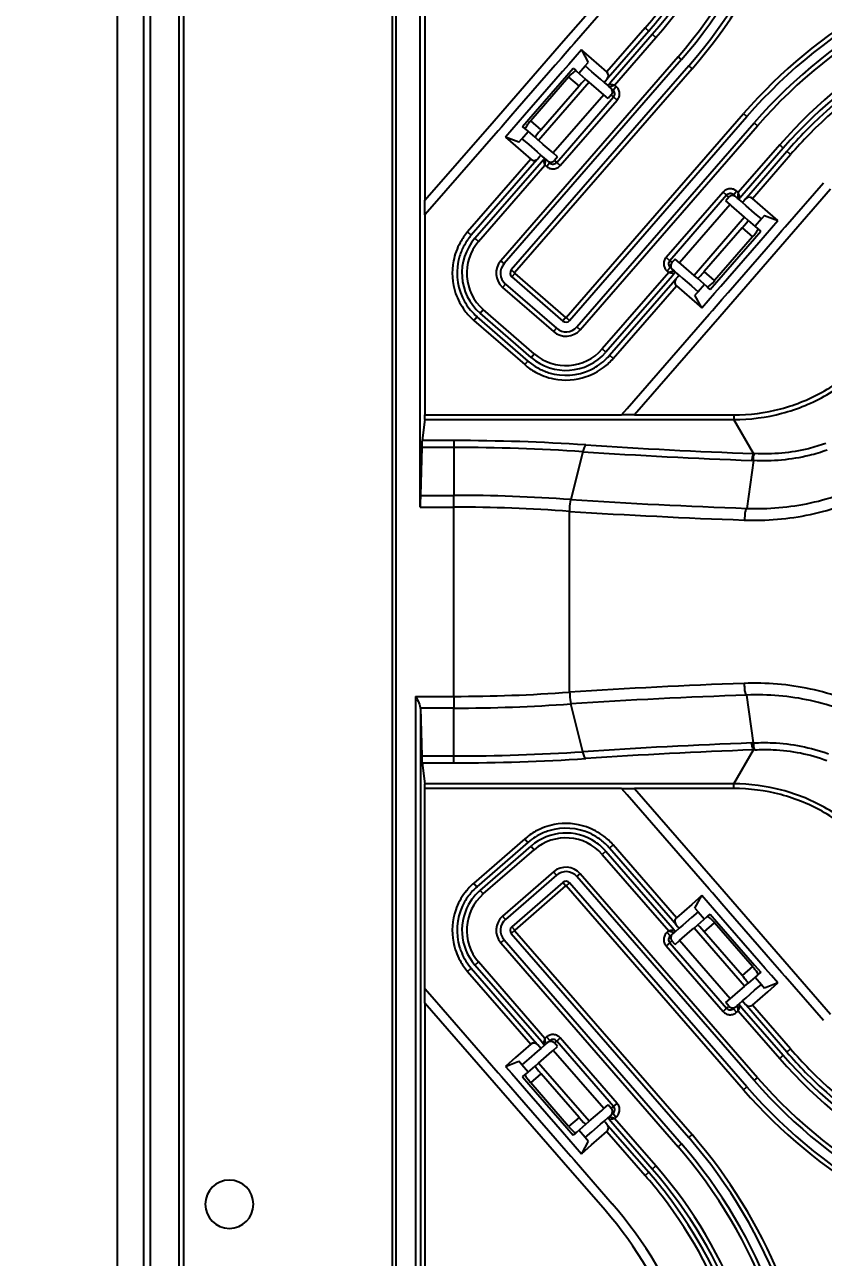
# Model space of a CAD drawing. Header units: millimetres. Extents: x -1070 to 42146, y 1440 to 12921.
# Drawn here: x 6734.8 to 6817.6, y 3449.8 to 3577.7 of the extents above; entities that cross this region are included whole.
import ezdxf

# ---------------------------------------------------------------- set-up
doc = ezdxf.new("R2010")
doc.units = ezdxf.units.MM
doc.layers.add('02___PRT_ALL_AXES', color=7, linetype='Continuous')
doc.layers.add('DIM', color=4, linetype='Continuous')
doc.styles.get("Standard").update_dxf_attribs({"font": 'arial.ttf'})
doc.dimstyles.new('ISO-200', dxfattribs={"dimtxt": 30, "dimasz": 25, "dimexe": 1.25, "dimexo": 5, "dimgap": 5, "dimtad": 1, "dimtoh": 1, "dimdec": 1, "dimdsep": 46, "dimtxsty": 'Standard', "dimcen": 2.5, "dimadec": 0, "dimazin": 0, "dimtfac": 1, "dimtdec": 1, "dimtmove": 0, "dimatfit": 3, "dimfxl": 1, "dimarcsym": 0})

# ---------------------------------------------------------------- blocks, each defined once
blk = doc.blocks.new('*D140')
at = {"layer": 'Defpoints', "color": 0, "transparency": 16777216}
for p in [(6764.27, 3662.83), (6700.29, 2872.83), (6764.27, 2872.83)]:
    blk.add_point(p, dxfattribs=at)
at = {"layer": 'DIM', "color": 0, "lineweight": -2, "transparency": 16777216}
for p, q in [((6759.27, 3662.83), (6699.04, 3662.83)), ((6700.29, 3637.83), (6700.29, 2897.83)), ((6759.27, 2872.83), (6699.04, 2872.83))]:
    blk.add_line(p, q, dxfattribs=at)
at = {"layer": 'DIM', "color": 0, "transparency": 16777216}
for points in [[(6696.12, 3637.83), (6704.45, 3637.83), (6700.29, 3662.83)], [(6696.12, 2897.83), (6704.45, 2897.83), (6700.29, 2872.83)]]:
    blk.add_solid(points, dxfattribs=at)
at = {"layer": 'DIM', "color": 0, "lineweight": -3, "transparency": 16777216, "insert": (6675.86, 3267.83), "char_height": 30, "attachment_point": 5, "rotation": 90}
blk.add_mtext('790 [2\'-7 1/8"]', dxfattribs=at)
blk = doc.blocks.new('*D145')
at = {"layer": 'Defpoints', "color": 0, "transparency": 16777216}
for p in [(6819.27, 3757.83), (6661.75, 2777.83), (6819.27, 2777.83)]:
    blk.add_point(p, dxfattribs=at)
at = {"layer": 'DIM', "color": 0, "lineweight": -2, "transparency": 16777216}
for p, q in [((6814.27, 3757.83), (6660.5, 3757.83)), ((6661.75, 3732.83), (6661.75, 2802.83)), ((6814.27, 2777.83), (6660.5, 2777.83))]:
    blk.add_line(p, q, dxfattribs=at)
at = {"layer": 'DIM', "color": 0, "transparency": 16777216}
for points in [[(6657.58, 3732.83), (6665.92, 3732.83), (6661.75, 3757.83)], [(6657.58, 2802.83), (6665.92, 2802.83), (6661.75, 2777.83)]]:
    blk.add_solid(points, dxfattribs=at)
at = {"layer": 'DIM', "color": 0, "lineweight": -3, "transparency": 16777216, "insert": (6637.33, 3267.83), "char_height": 30, "attachment_point": 5, "rotation": 90}
blk.add_mtext('980 [3\'-2 5/8"]', dxfattribs=at)

msp = doc.modelspace()

# ---------------------------------------------------------------- linework, layer by layer
at = {"color": 7, "linetype": 'Continuous', "lineweight": -3}
for p, q in [((6773.242, 3644.775), (6773.242, 3395.326)), ((6744.375, 2894.931), (6744.375, 3640.721)), ((6747.082, 3640.946), (6747.082, 3117.826)), ((6747.789, 3640.984), (6747.789, 3117.826)), ((6750.752, 3640.984), (6750.752, 2894.668)), ((6751.247, 3641.011), (6751.247, 2894.641)), ((6772.901, 3396.326), (6772.901, 3640.326)), ((6775.793, 3527.642), (6775.793, 3639.326)), ((6776.275, 3639.326), (6776.275, 3559.468)), ((6790.652, 3576.007), (6794.949, 3580.95)), ((6795.703, 3580.294), (6791.741, 3575.736)), ((6799.1, 3577.341), (6795.137, 3572.783)), ((6799.477, 3577.013), (6795.515, 3572.455)), ((6795.564, 3571.75), (6799.854, 3576.685)), ((6799.1, 3577.341), (6799.477, 3577.013)), ((6799.854, 3576.685), (6800.232, 3576.357)), ((6783.448, 3567.72), (6790.652, 3576.007)), ((6791.407, 3575.351), (6790.429, 3574.226)), ((6791.741, 3575.736), (6791.407, 3575.351)), ((6795.942, 3571.422), (6800.232, 3576.357)), ((6802.527, 3574.362), (6784.132, 3553.2)), ((6802.873, 3574.061), (6784.478, 3552.9)), ((6790.429, 3574.226), (6789.773, 3573.472)), ((6791.84, 3574.325), (6791.184, 3573.57)), ((6792.496, 3575.08), (6791.84, 3574.325)), ((6793.553, 3574.161), (6792.496, 3575.08)), ((6792.496, 3575.08), (6793.218, 3573.777)), ((6795.137, 3572.783), (6793.553, 3574.161)), ((6802.873, 3574.061), (6802.527, 3574.362)), ((6803.628, 3573.405), (6785.232, 3552.243)), ((6803.974, 3573.104), (6785.578, 3551.943)), ((6789.773, 3573.472), (6785.837, 3568.943)), ((6790.528, 3572.816), (6786.591, 3568.287)), ((6791.184, 3573.57), (6790.528, 3572.816)), ((6790.998, 3572.407), (6791.654, 3573.162)), ((6791.654, 3573.162), (6791.853, 3572.989)), ((6791.853, 3572.989), (6791.932, 3572.92)), ((6791.932, 3572.92), (6791.982, 3572.877)), ((6791.982, 3572.877), (6792.937, 3572.046)), ((6792.24, 3572.652), (6792.897, 3573.406)), ((6792.897, 3573.406), (6793.218, 3573.777)), ((6793.593, 3572.801), (6792.897, 3573.406)), ((6794.481, 3572.029), (6793.593, 3572.801)), ((6803.974, 3573.104), (6803.628, 3573.405)), ((6787.061, 3567.879), (6790.998, 3572.407)), ((6791.176, 3572.252), (6787.24, 3567.723)), ((6793.315, 3571.717), (6788.067, 3565.68)), ((6791.176, 3572.252), (6792.255, 3571.314)), ((6793.315, 3571.717), (6792.937, 3572.046)), ((6793.332, 3571.703), (6793.315, 3571.717)), ((6793.792, 3571.303), (6793.332, 3571.703)), ((6794.859, 3571.701), (6794.481, 3572.029)), ((6794.859, 3571.701), (6794.99, 3571.852)), ((6794.859, 3571.701), (6795.236, 3571.373)), ((6794.99, 3571.852), (6795.187, 3572.078)), ((6795.515, 3572.455), (6795.187, 3572.078)), ((6795.236, 3571.373), (6795.387, 3571.241)), ((6795.367, 3571.524), (6795.564, 3571.75)), ((6795.393, 3571.519), (6795.367, 3571.524)), ((6795.387, 3571.241), (6795.782, 3571.37)), ((6795.942, 3571.422), (6795.393, 3571.519)), ((6795.782, 3571.37), (6795.942, 3571.422)), ((6796.11, 3571.275), (6795.942, 3571.422)), ((6792.255, 3571.314), (6788.319, 3566.786)), ((6794.819, 3570.411), (6789.57, 3564.373)), ((6789.935, 3563.393), (6795.84, 3570.185)), ((6794.819, 3570.411), (6793.792, 3571.303)), ((6795.275, 3570.014), (6794.819, 3570.411)), ((6795.603, 3570.392), (6795.275, 3570.014)), ((6795.551, 3571.099), (6795.387, 3571.241)), ((6795.613, 3571.045), (6795.551, 3571.099)), ((6795.84, 3570.185), (6795.603, 3570.392)), ((6795.782, 3570.898), (6795.613, 3571.045)), ((6795.782, 3570.898), (6796.053, 3571.21)), ((6795.84, 3570.185), (6796.215, 3569.86)), ((6796.053, 3571.21), (6796.11, 3571.275)), ((6785.837, 3568.943), (6785.181, 3568.189)), ((6790.31, 3563.067), (6796.215, 3569.86)), ((6776.275, 3559.468), (6783.448, 3567.72)), ((6785.181, 3568.189), (6784.203, 3567.064)), ((6785.935, 3567.533), (6785.279, 3566.778)), ((6786.591, 3568.287), (6785.935, 3567.533)), ((6786.405, 3567.124), (6787.061, 3567.879)), ((6788.319, 3566.786), (6787.24, 3567.723)), ((6790.924, 3547.296), (6809.32, 3568.457)), ((6791.27, 3546.995), (6809.665, 3568.156)), ((6809.32, 3568.457), (6809.665, 3568.156)), ((6783.869, 3566.679), (6777.029, 3558.811)), ((6784.203, 3567.064), (6783.869, 3566.679)), ((6785.279, 3566.778), (6784.623, 3566.023)), ((6786.336, 3565.859), (6786.992, 3566.614)), ((6786.407, 3567.123), (6786.405, 3567.124)), ((6786.604, 3566.951), (6786.407, 3567.123)), ((6786.683, 3566.882), (6786.604, 3566.951)), ((6786.733, 3566.839), (6786.683, 3566.882)), ((6787.689, 3566.008), (6786.733, 3566.839)), ((6792.025, 3546.339), (6810.42, 3567.5)), ((6792.371, 3546.038), (6810.766, 3567.2)), ((6810.42, 3567.5), (6810.766, 3567.2)), ((6784.623, 3566.023), (6785.68, 3565.105)), ((6786.014, 3565.489), (6784.623, 3566.023)), ((6785.68, 3565.105), (6787.265, 3563.727)), ((6786.014, 3565.489), (6786.336, 3565.859)), ((6786.336, 3565.859), (6787.033, 3565.253)), ((6787.033, 3565.253), (6787.921, 3564.482)), ((6788.067, 3565.68), (6787.689, 3566.008)), ((6788.072, 3565.675), (6788.067, 3565.68)), ((6788.545, 3565.264), (6788.072, 3565.675)), ((6789.57, 3564.373), (6788.545, 3565.264)), ((6813.062, 3565.204), (6808.772, 3560.269)), ((6813.439, 3564.876), (6813.062, 3565.204)), ((6787.265, 3563.727), (6780.704, 3556.18)), ((6787.97, 3563.776), (6787.642, 3563.399)), ((6787.921, 3564.482), (6788.298, 3564.154)), ((6787.97, 3563.776), (6788.167, 3564.003)), ((6788.167, 3564.003), (6788.298, 3564.154)), ((6788.676, 3563.826), (6788.298, 3564.154)), ((6788.826, 3563.694), (6788.676, 3563.826)), ((6788.822, 3563.669), (6788.826, 3563.694)), ((6788.826, 3563.694), (6788.99, 3563.552)), ((6790.026, 3563.976), (6789.57, 3564.373)), ((6790.026, 3563.976), (6789.698, 3563.599)), ((6813.439, 3564.876), (6809.149, 3559.941)), ((6809.854, 3559.99), (6813.816, 3564.548)), ((6810.232, 3559.662), (6814.194, 3564.22)), ((6814.194, 3564.22), (6813.816, 3564.548)), ((6787.642, 3563.399), (6781.082, 3555.852)), ((6781.459, 3555.524), (6788.348, 3563.448)), ((6781.836, 3555.196), (6788.725, 3563.12)), ((6788.348, 3563.448), (6788.544, 3563.675)), ((6788.544, 3563.675), (6788.725, 3563.12)), ((6788.725, 3563.12), (6788.822, 3563.669)), ((6788.725, 3563.12), (6788.894, 3562.974)), ((6789.006, 3563.103), (6788.894, 3562.974)), ((6788.99, 3563.552), (6789.053, 3563.498)), ((6789.222, 3563.351), (6789.006, 3563.103)), ((6789.053, 3563.498), (6789.222, 3563.351)), ((6789.698, 3563.599), (6789.758, 3563.547)), ((6789.758, 3563.547), (6789.935, 3563.393)), ((6789.935, 3563.393), (6790.31, 3563.067)), ((6813.628, 3556.71), (6817.59, 3561.268)), ((6807.186, 3560.322), (6801.282, 3553.53)), ((6807.561, 3559.996), (6801.656, 3553.204)), ((6807.561, 3559.996), (6807.186, 3560.322)), ((6807.738, 3559.842), (6807.561, 3559.996)), ((6808.275, 3560.038), (6808.491, 3560.287)), ((6808.444, 3559.892), (6808.275, 3560.038)), ((6808.506, 3559.837), (6808.444, 3559.892)), ((6808.491, 3560.287), (6808.603, 3560.416)), ((6808.772, 3560.269), (6808.603, 3560.416)), ((6808.772, 3560.269), (6808.674, 3559.72)), ((6808.952, 3559.715), (6808.772, 3560.269)), ((6809.149, 3559.941), (6808.952, 3559.715)), ((6809.526, 3559.613), (6809.854, 3559.99)), ((6818.345, 3560.612), (6814.048, 3555.669)), ((6776.275, 3557.943), (6776.275, 3559.468)), ((6777.029, 3558.811), (6776.275, 3557.943)), ((6807.926, 3559.016), (6802.678, 3552.979)), ((6807.798, 3559.79), (6807.47, 3559.413)), ((6807.926, 3559.016), (6807.47, 3559.413)), ((6807.798, 3559.79), (6807.738, 3559.842)), ((6807.955, 3558.992), (6807.926, 3559.016)), ((6808.061, 3558.899), (6807.955, 3558.992)), ((6809.43, 3557.709), (6808.061, 3558.899)), ((6808.67, 3559.695), (6808.506, 3559.837)), ((6808.674, 3559.72), (6808.67, 3559.695)), ((6808.67, 3559.695), (6808.821, 3559.564)), ((6808.821, 3559.564), (6809.198, 3559.236)), ((6809.329, 3559.387), (6809.198, 3559.236)), ((6809.576, 3558.908), (6809.198, 3559.236)), ((6809.526, 3559.613), (6809.329, 3559.387)), ((6810.464, 3558.136), (6809.576, 3558.908)), ((6811.817, 3558.285), (6810.232, 3559.662)), ((6776.275, 3557.943), (6776.275, 3537.202)), ((6809.43, 3557.709), (6804.181, 3551.672)), ((6809.807, 3557.381), (6809.43, 3557.709)), ((6809.807, 3557.381), (6810.763, 3556.55)), ((6811.16, 3557.53), (6810.464, 3558.136)), ((6811.16, 3557.53), (6810.504, 3556.775)), ((6811.482, 3557.9), (6811.16, 3557.53)), ((6811.482, 3557.9), (6812.873, 3557.366)), ((6812.873, 3557.366), (6811.817, 3558.285)), ((6812.217, 3556.611), (6812.873, 3557.366)), ((6780.704, 3556.18), (6781.082, 3555.852)), ((6809.178, 3556.603), (6805.241, 3552.075)), ((6809.178, 3556.603), (6810.256, 3555.666)), ((6810.435, 3555.51), (6811.091, 3556.265)), ((6810.763, 3556.55), (6810.813, 3556.507)), ((6810.813, 3556.507), (6810.892, 3556.438)), ((6810.892, 3556.438), (6811.09, 3556.267)), ((6811.09, 3556.267), (6811.091, 3556.265)), ((6811.561, 3555.857), (6812.217, 3556.611)), ((6812.316, 3555.201), (6813.294, 3556.325)), ((6813.294, 3556.325), (6813.628, 3556.71)), ((6781.459, 3555.524), (6781.836, 3555.196)), ((6810.256, 3555.666), (6806.32, 3551.137)), ((6806.499, 3550.982), (6810.435, 3555.51)), ((6814.048, 3555.669), (6806.844, 3547.382)), ((6806.969, 3550.574), (6810.905, 3555.102)), ((6810.905, 3555.102), (6811.561, 3555.857)), ((6811.66, 3554.446), (6812.316, 3555.201)), ((6801.656, 3553.204), (6801.282, 3553.53)), ((6807.723, 3549.918), (6811.66, 3554.446)), ((6784.478, 3552.9), (6784.132, 3553.2)), ((6785.578, 3551.943), (6785.232, 3552.243)), ((6801.443, 3552.179), (6801.386, 3552.114)), ((6801.714, 3552.491), (6801.443, 3552.179)), ((6801.656, 3553.204), (6801.894, 3552.998)), ((6801.714, 3552.491), (6801.883, 3552.345)), ((6801.883, 3552.345), (6801.946, 3552.29)), ((6802.222, 3553.375), (6801.894, 3552.998)), ((6801.946, 3552.29), (6802.109, 3552.148)), ((6802.678, 3552.979), (6802.222, 3553.375)), ((6802.688, 3552.97), (6802.678, 3552.979)), ((6802.851, 3552.828), (6802.688, 3552.97)), ((6804.181, 3551.672), (6802.851, 3552.828)), ((6785.582, 3551.884), (6785.282, 3551.538)), ((6785.282, 3551.538), (6790.565, 3546.946)), ((6785.582, 3551.884), (6790.865, 3547.292)), ((6801.555, 3551.967), (6794.666, 3544.043)), ((6801.932, 3551.639), (6795.044, 3543.715)), ((6795.421, 3543.387), (6801.982, 3550.934)), ((6801.386, 3552.114), (6801.555, 3551.967)), ((6801.715, 3552.019), (6801.555, 3551.967)), ((6801.555, 3551.967), (6802.104, 3551.87)), ((6802.109, 3552.148), (6801.715, 3552.019)), ((6802.129, 3551.866), (6801.932, 3551.639)), ((6801.982, 3550.934), (6802.31, 3551.311)), ((6802.104, 3551.87), (6802.129, 3551.866)), ((6802.26, 3552.017), (6802.109, 3552.148)), ((6802.638, 3551.688), (6802.26, 3552.017)), ((6802.506, 3551.538), (6802.31, 3551.311)), ((6802.638, 3551.688), (6802.506, 3551.538)), ((6802.638, 3551.688), (6803.015, 3551.36)), ((6803.015, 3551.36), (6803.903, 3550.589)), ((6804.559, 3551.343), (6804.181, 3551.672)), ((6805.515, 3550.513), (6804.559, 3551.343)), ((6806.32, 3551.137), (6805.241, 3552.075)), ((6805.843, 3550.227), (6806.499, 3550.982)), ((6784.626, 3550.783), (6784.325, 3550.438)), ((6784.325, 3550.438), (6789.608, 3545.845)), ((6784.626, 3550.783), (6789.909, 3546.191)), ((6795.798, 3543.059), (6802.359, 3550.606)), ((6802.359, 3550.606), (6803.944, 3549.228)), ((6803.903, 3550.589), (6804.6, 3549.983)), ((6804.6, 3549.983), (6804.278, 3549.613)), ((6805.256, 3550.737), (6804.6, 3549.983)), ((6805.565, 3550.469), (6805.515, 3550.513)), ((6805.644, 3550.4), (6805.565, 3550.469)), ((6805.842, 3550.228), (6805.644, 3550.4)), ((6805.656, 3549.064), (6806.313, 3549.819)), ((6806.313, 3549.819), (6806.969, 3550.574)), ((6807.067, 3549.163), (6807.723, 3549.918)), ((6803.944, 3549.228), (6805, 3548.31)), ((6805, 3548.31), (6804.278, 3549.613)), ((6805, 3548.31), (6805.656, 3549.064)), ((6806.089, 3548.038), (6807.067, 3549.163)), ((6781.345, 3547.01), (6781.673, 3547.387)), ((6781.673, 3547.387), (6786.956, 3542.795)), ((6782.001, 3547.765), (6782.329, 3548.142)), ((6787.284, 3543.172), (6782.001, 3547.765)), ((6787.612, 3543.549), (6782.329, 3548.142)), ((6790.865, 3547.292), (6790.565, 3546.946)), ((6790.924, 3547.296), (6791.27, 3546.995)), ((6797.241, 3537.859), (6805.755, 3547.653)), ((6806.844, 3547.382), (6797.995, 3537.202)), ((6805.755, 3547.653), (6806.089, 3548.038)), ((6781.345, 3547.01), (6786.628, 3542.417)), ((6789.909, 3546.191), (6789.608, 3545.845)), ((6792.025, 3546.339), (6792.371, 3546.038)), ((6787.284, 3543.172), (6787.612, 3543.549)), ((6795.044, 3543.715), (6794.666, 3544.043)), ((6795.798, 3543.059), (6795.421, 3543.387)), ((6786.628, 3542.417), (6786.956, 3542.795)), ((6776.275, 3537.202), (6796.67, 3537.202)), ((6796.67, 3537.202), (6797.241, 3537.859)), ((6797.995, 3537.202), (6796.67, 3537.202)), ((6797.995, 3537.202), (6808.297, 3537.202)), ((6808.297, 3537.202), (6808.297, 3536.72)), ((6776.262, 3536.72), (6775.977, 3534.539)), ((6776.262, 3536.72), (6796.67, 3536.72)), ((6796.67, 3536.72), (6797.995, 3536.72)), ((6797.995, 3536.72), (6808.297, 3536.72)), ((6810.333, 3533.193), (6808.297, 3536.72)), ((6779.275, 3534.539), (6775.977, 3534.539)), ((6779.275, 3534.539), (6779.275, 3533.825)), ((6775.94, 3533.825), (6775.807, 3528.86)), ((6779.275, 3533.825), (6775.94, 3533.825)), ((6779.275, 3533.825), (6779.275, 3528.86)), ((6792.646, 3533.383), (6791.412, 3528.42)), ((6810.361, 3532.47), (6809.653, 3527.51)), ((6810.361, 3532.47), (6810.158, 3532.479)), ((6775.807, 3528.86), (6779.275, 3528.86)), ((6779.275, 3527.642), (6779.275, 3528.86)), ((6775.793, 3527.642), (6779.275, 3527.642)), ((6779.275, 3508.01), (6779.275, 3527.642)), ((6791.278, 3508.456), (6791.278, 3527.196)), ((6775.31, 3508.01), (6779.275, 3508.01)), ((6775.31, 3508.01), (6775.31, 3396.326)), ((6779.275, 3508.01), (6779.275, 3506.792)), ((6810.36, 3503.18), (6809.652, 3508.139)), ((6775.807, 3506.792), (6775.94, 3501.827)), ((6779.275, 3506.792), (6775.807, 3506.792)), ((6775.81, 3506.702), (6775.81, 3396.326)), ((6779.275, 3501.827), (6779.275, 3506.792)), ((6792.646, 3502.269), (6791.412, 3507.232)), ((6808.297, 3498.932), (6810.333, 3502.459)), ((6810.158, 3503.172), (6810.361, 3503.181)), ((6775.94, 3501.827), (6779.275, 3501.827)), ((6775.977, 3501.113), (6779.275, 3501.113)), ((6775.977, 3501.113), (6776.262, 3498.932)), ((6779.275, 3501.113), (6779.275, 3501.827)), ((6796.67, 3498.932), (6776.262, 3498.932)), ((6797.995, 3498.932), (6796.67, 3498.932)), ((6808.297, 3498.932), (6797.995, 3498.932)), ((6808.297, 3498.449), (6808.297, 3498.932)), ((6796.67, 3498.449), (6776.275, 3498.449)), ((6776.275, 3477.708), (6776.275, 3498.449)), ((6796.67, 3498.449), (6797.995, 3498.449)), ((6797.241, 3497.793), (6796.67, 3498.449)), ((6805.755, 3487.998), (6797.241, 3497.793)), ((6797.995, 3498.449), (6806.844, 3488.27)), ((6808.297, 3498.449), (6797.995, 3498.449)), ((6786.628, 3493.234), (6781.345, 3488.642)), ((6786.956, 3492.857), (6781.673, 3488.265)), ((6782.001, 3487.887), (6787.284, 3492.48)), ((6782.329, 3487.51), (6787.612, 3492.102)), ((6786.628, 3493.234), (6786.956, 3492.857)), ((6787.284, 3492.48), (6787.612, 3492.102)), ((6795.798, 3492.593), (6795.421, 3492.265)), ((6801.982, 3484.718), (6795.421, 3492.265)), ((6802.359, 3485.046), (6795.798, 3492.593)), ((6795.044, 3491.937), (6794.666, 3491.609)), ((6794.666, 3491.609), (6801.555, 3483.685)), ((6795.044, 3491.937), (6801.932, 3484.013)), ((6789.608, 3489.807), (6784.325, 3485.214)), ((6789.909, 3489.461), (6789.608, 3489.807)), ((6792.025, 3489.313), (6792.371, 3489.613)), ((6810.766, 3468.452), (6792.371, 3489.613)), ((6781.345, 3488.642), (6781.673, 3488.265)), ((6789.909, 3489.461), (6784.626, 3484.868)), ((6790.565, 3488.706), (6785.282, 3484.114)), ((6790.865, 3488.36), (6785.582, 3483.768)), ((6790.865, 3488.36), (6790.565, 3488.706)), ((6790.924, 3488.356), (6791.27, 3488.657)), ((6809.32, 3467.195), (6790.924, 3488.356)), ((6809.665, 3467.495), (6791.27, 3488.657)), ((6810.42, 3468.151), (6792.025, 3489.313)), ((6806.844, 3488.27), (6814.048, 3479.982)), ((6782.001, 3487.887), (6782.329, 3487.51)), ((6805, 3487.342), (6803.944, 3486.424)), ((6804.278, 3486.039), (6805, 3487.342)), ((6805.656, 3486.588), (6805, 3487.342)), ((6806.089, 3487.614), (6805.755, 3487.998)), ((6807.067, 3486.489), (6806.089, 3487.614)), ((6803.944, 3486.424), (6802.359, 3485.046)), ((6804.278, 3486.039), (6804.6, 3485.669)), ((6806.313, 3485.833), (6805.656, 3486.588)), ((6806.969, 3485.078), (6806.313, 3485.833)), ((6807.723, 3485.734), (6807.067, 3486.489)), ((6811.66, 3481.206), (6807.723, 3485.734)), ((6784.626, 3484.868), (6784.325, 3485.214)), ((6802.31, 3484.341), (6801.982, 3484.718)), ((6803.903, 3485.063), (6803.015, 3484.291)), ((6804.6, 3485.669), (6803.903, 3485.063)), ((6804.559, 3484.308), (6805.515, 3485.139)), ((6804.6, 3485.669), (6805.256, 3484.914)), ((6805.241, 3483.577), (6806.32, 3484.514)), ((6805.515, 3485.139), (6805.565, 3485.183)), ((6805.565, 3485.183), (6805.644, 3485.252)), ((6805.644, 3485.252), (6805.841, 3485.423)), ((6805.841, 3485.423), (6805.842, 3485.424)), ((6805.843, 3485.424), (6806.499, 3484.67)), ((6810.256, 3479.986), (6806.32, 3484.514)), ((6806.499, 3484.67), (6810.435, 3480.141)), ((6810.905, 3480.55), (6806.969, 3485.078)), ((6785.578, 3483.709), (6785.232, 3483.408)), ((6785.232, 3483.408), (6803.628, 3462.247)), ((6785.582, 3483.768), (6785.282, 3484.114)), ((6785.578, 3483.709), (6803.974, 3462.547)), ((6801.555, 3483.685), (6801.386, 3483.538)), ((6801.443, 3483.472), (6801.386, 3483.538)), ((6801.714, 3483.161), (6801.443, 3483.472)), ((6802.129, 3483.786), (6801.555, 3483.685)), ((6801.555, 3483.685), (6802.109, 3483.504)), ((6801.883, 3483.307), (6801.714, 3483.161)), ((6801.946, 3483.362), (6801.883, 3483.307)), ((6801.932, 3484.013), (6802.129, 3483.786)), ((6802.109, 3483.504), (6801.946, 3483.362)), ((6802.109, 3483.504), (6802.26, 3483.635)), ((6802.26, 3483.635), (6802.638, 3483.963)), ((6802.31, 3484.341), (6802.506, 3484.114)), ((6802.506, 3484.114), (6802.638, 3483.963)), ((6803.015, 3484.291), (6802.638, 3483.963)), ((6802.678, 3482.673), (6803.761, 3483.615)), ((6803.761, 3483.615), (6804.176, 3483.976)), ((6804.176, 3483.976), (6804.181, 3483.98)), ((6804.181, 3483.98), (6804.559, 3484.308)), ((6809.43, 3477.942), (6804.181, 3483.98)), ((6809.178, 3479.048), (6805.241, 3483.577)), ((6784.478, 3482.752), (6784.132, 3482.452)), ((6784.132, 3482.452), (6802.527, 3461.29)), ((6784.478, 3482.752), (6802.873, 3461.591)), ((6801.656, 3482.448), (6801.282, 3482.122)), ((6801.282, 3482.122), (6807.186, 3475.33)), ((6801.834, 3482.602), (6801.656, 3482.448)), ((6801.656, 3482.448), (6807.561, 3475.655)), ((6801.894, 3482.654), (6801.834, 3482.602)), ((6802.222, 3482.277), (6801.894, 3482.654)), ((6802.222, 3482.277), (6802.678, 3482.673)), ((6807.926, 3476.636), (6802.678, 3482.673)), ((6812.316, 3480.451), (6811.66, 3481.206)), ((6780.704, 3479.472), (6781.082, 3479.8)), ((6780.704, 3479.472), (6787.265, 3471.925)), ((6781.082, 3479.8), (6787.642, 3472.253)), ((6781.459, 3480.128), (6781.836, 3480.456)), ((6788.348, 3472.204), (6781.459, 3480.128)), ((6788.725, 3472.532), (6781.836, 3480.456)), ((6810.256, 3479.986), (6809.178, 3479.048)), ((6810.435, 3480.141), (6811.091, 3479.387)), ((6811.091, 3479.387), (6810.892, 3479.214)), ((6811.561, 3479.795), (6810.905, 3480.55)), ((6812.217, 3479.04), (6811.561, 3479.795)), ((6813.294, 3479.326), (6812.316, 3480.451)), ((6813.628, 3478.942), (6813.294, 3479.326)), ((6814.048, 3479.982), (6818.345, 3475.04)), ((6809.43, 3477.942), (6809.807, 3478.271)), ((6810.763, 3479.101), (6809.807, 3478.271)), ((6810.464, 3477.516), (6811.16, 3478.122)), ((6810.504, 3478.877), (6811.16, 3478.122)), ((6810.813, 3479.145), (6810.763, 3479.101)), ((6810.892, 3479.214), (6810.813, 3479.145)), ((6811.16, 3478.122), (6811.482, 3477.752)), ((6812.873, 3478.286), (6811.482, 3477.752)), ((6811.817, 3477.367), (6812.873, 3478.286)), ((6812.873, 3478.286), (6812.217, 3479.04)), ((6817.59, 3474.384), (6813.628, 3478.942)), ((6776.275, 3477.708), (6777.029, 3476.84)), ((6776.275, 3476.184), (6776.275, 3477.708)), ((6777.029, 3476.84), (6783.869, 3468.973)), ((6807.926, 3476.636), (6808.953, 3477.528)), ((6808.953, 3477.528), (6809.413, 3477.927)), ((6809.198, 3476.416), (6809.576, 3476.744)), ((6809.413, 3477.927), (6809.43, 3477.942)), ((6809.576, 3476.744), (6810.464, 3477.516)), ((6810.232, 3475.989), (6811.817, 3477.367)), ((6783.448, 3467.932), (6776.275, 3476.184)), ((6776.275, 3476.184), (6776.275, 3396.326)), ((6807.561, 3475.655), (6807.186, 3475.33)), ((6807.47, 3476.239), (6807.926, 3476.636)), ((6807.798, 3475.862), (6807.47, 3476.239)), ((6807.561, 3475.655), (6807.738, 3475.809)), ((6807.738, 3475.809), (6807.798, 3475.862)), ((6808.275, 3475.613), (6808.444, 3475.76)), ((6808.275, 3475.613), (6808.546, 3475.302)), ((6808.444, 3475.76), (6808.506, 3475.815)), ((6808.506, 3475.815), (6808.67, 3475.957)), ((6808.821, 3476.088), (6808.67, 3475.957)), ((6808.67, 3475.957), (6808.772, 3475.383)), ((6808.772, 3475.383), (6808.824, 3475.543)), ((6809.198, 3476.416), (6808.821, 3476.088)), ((6808.824, 3475.543), (6808.952, 3475.937)), ((6808.952, 3475.937), (6809.149, 3475.711)), ((6809.149, 3475.711), (6813.439, 3470.776)), ((6809.198, 3476.416), (6809.329, 3476.265)), ((6809.329, 3476.265), (6809.526, 3476.039)), ((6809.854, 3475.661), (6809.526, 3476.039)), ((6813.816, 3471.104), (6809.854, 3475.661)), ((6814.194, 3471.432), (6810.232, 3475.989)), ((6808.546, 3475.302), (6808.603, 3475.236)), ((6808.603, 3475.236), (6808.772, 3475.383)), ((6808.772, 3475.383), (6813.062, 3470.448)), ((6787.265, 3471.925), (6785.68, 3470.547)), ((6787.642, 3472.253), (6787.97, 3471.875)), ((6788.167, 3471.649), (6787.97, 3471.875)), ((6788.298, 3471.498), (6788.167, 3471.649)), ((6788.298, 3471.498), (6788.676, 3471.826)), ((6788.544, 3471.977), (6788.348, 3472.204)), ((6788.673, 3472.372), (6788.544, 3471.977)), ((6788.725, 3472.532), (6788.673, 3472.372)), ((6788.676, 3471.826), (6788.826, 3471.957)), ((6788.894, 3472.678), (6788.725, 3472.532)), ((6788.826, 3471.957), (6788.725, 3472.532)), ((6788.99, 3472.099), (6788.826, 3471.957)), ((6788.951, 3472.613), (6788.894, 3472.678)), ((6789.222, 3472.301), (6788.951, 3472.613)), ((6789.053, 3472.154), (6788.99, 3472.099)), ((6789.222, 3472.301), (6789.053, 3472.154)), ((6789.57, 3471.279), (6790.026, 3471.675)), ((6789.758, 3472.105), (6789.698, 3472.053)), ((6790.026, 3471.675), (6789.698, 3472.053)), ((6789.935, 3472.259), (6789.758, 3472.105)), ((6789.935, 3472.259), (6790.31, 3472.585)), ((6795.84, 3465.467), (6789.935, 3472.259)), ((6796.215, 3465.792), (6790.31, 3472.585)), ((6785.68, 3470.547), (6784.623, 3469.629)), ((6787.033, 3470.398), (6786.336, 3469.792)), ((6787.921, 3471.17), (6787.033, 3470.398)), ((6788.298, 3471.498), (6787.921, 3471.17)), ((6788.067, 3469.972), (6789.435, 3471.162)), ((6789.435, 3471.162), (6789.56, 3471.27)), ((6789.56, 3471.27), (6789.57, 3471.279)), ((6794.819, 3465.241), (6789.57, 3471.279)), ((6813.439, 3470.776), (6813.062, 3470.448)), ((6814.194, 3471.432), (6813.816, 3471.104)), ((6784.623, 3469.629), (6786.014, 3470.163)), ((6784.623, 3469.629), (6785.279, 3468.874)), ((6786.336, 3469.792), (6786.014, 3470.163)), ((6786.992, 3469.038), (6786.336, 3469.792)), ((6786.733, 3468.813), (6787.689, 3469.644)), ((6787.689, 3469.644), (6788.067, 3469.972)), ((6793.315, 3463.934), (6788.067, 3469.972)), ((6790.652, 3459.645), (6783.448, 3467.932)), ((6783.869, 3468.973), (6784.203, 3468.588)), ((6784.203, 3468.588), (6785.181, 3467.463)), ((6785.279, 3468.874), (6785.935, 3468.119)), ((6785.935, 3468.119), (6786.591, 3467.364)), ((6786.405, 3468.528), (6786.604, 3468.7)), ((6786.405, 3468.528), (6787.061, 3467.773)), ((6786.604, 3468.7), (6786.683, 3468.769)), ((6786.683, 3468.769), (6786.733, 3468.813)), ((6787.24, 3467.928), (6788.319, 3468.866)), ((6791.176, 3463.4), (6787.24, 3467.928)), ((6792.255, 3464.338), (6788.319, 3468.866)), ((6810.42, 3468.151), (6810.766, 3468.452)), ((6785.181, 3467.463), (6785.837, 3466.708)), ((6785.837, 3466.708), (6789.773, 3462.18)), ((6786.591, 3467.364), (6790.528, 3462.836)), ((6787.061, 3467.773), (6790.998, 3463.245)), ((6809.32, 3467.195), (6809.665, 3467.495)), ((6794.79, 3465.216), (6794.819, 3465.241)), ((6794.819, 3465.241), (6795.275, 3465.638)), ((6795.603, 3465.26), (6795.275, 3465.638)), ((6795.603, 3465.26), (6795.663, 3465.312)), ((6795.663, 3465.312), (6795.84, 3465.467)), ((6795.84, 3465.467), (6796.215, 3465.792)), ((6792.255, 3464.338), (6791.176, 3463.4)), ((6793.315, 3463.934), (6794.603, 3465.054)), ((6794.481, 3463.623), (6794.859, 3463.951)), ((6794.603, 3465.054), (6794.79, 3465.216)), ((6795.236, 3464.279), (6794.859, 3463.951)), ((6794.99, 3463.8), (6794.859, 3463.951)), ((6795.387, 3464.41), (6795.236, 3464.279)), ((6795.367, 3464.128), (6795.942, 3464.23)), ((6795.564, 3463.902), (6795.367, 3464.128)), ((6795.387, 3464.41), (6795.551, 3464.552)), ((6795.942, 3464.23), (6795.387, 3464.41)), ((6795.551, 3464.552), (6795.613, 3464.607)), ((6795.613, 3464.607), (6795.782, 3464.754)), ((6795.782, 3464.754), (6796.053, 3464.442)), ((6795.942, 3464.23), (6796.11, 3464.376)), ((6800.232, 3459.295), (6795.942, 3464.23)), ((6796.053, 3464.442), (6796.11, 3464.376)), ((6790.528, 3462.836), (6791.184, 3462.082)), ((6790.998, 3463.245), (6791.654, 3462.49)), ((6791.932, 3462.732), (6791.853, 3462.663)), ((6791.982, 3462.775), (6791.932, 3462.732)), ((6792.937, 3463.606), (6791.982, 3462.775)), ((6792.897, 3462.245), (6792.24, 3463)), ((6792.897, 3462.245), (6793.593, 3462.851)), ((6792.937, 3463.606), (6793.315, 3463.934)), ((6793.553, 3461.491), (6795.137, 3462.868)), ((6793.593, 3462.851), (6794.481, 3463.623)), ((6795.187, 3463.574), (6794.99, 3463.8)), ((6795.137, 3462.868), (6799.1, 3458.31)), ((6795.187, 3463.574), (6795.515, 3463.196)), ((6795.515, 3463.196), (6799.477, 3458.639)), ((6799.854, 3458.967), (6795.564, 3463.902)), ((6789.773, 3462.18), (6790.429, 3461.425)), ((6790.429, 3461.425), (6791.407, 3460.301)), ((6791.184, 3462.082), (6791.84, 3461.327)), ((6791.655, 3462.491), (6791.654, 3462.49)), ((6791.853, 3462.663), (6791.655, 3462.491)), ((6793.218, 3461.875), (6792.496, 3460.572)), ((6792.496, 3460.572), (6793.553, 3461.491)), ((6793.218, 3461.875), (6792.897, 3462.245)), ((6802.873, 3461.591), (6802.527, 3461.29)), ((6803.974, 3462.547), (6803.628, 3462.247)), ((6791.407, 3460.301), (6791.741, 3459.916)), ((6791.84, 3461.327), (6792.496, 3460.572)), ((6794.949, 3454.702), (6790.652, 3459.645)), ((6791.741, 3459.916), (6795.703, 3455.358)), ((6799.854, 3458.967), (6800.232, 3459.295)), ((6799.1, 3458.31), (6799.477, 3458.639))]:
    msp.add_line(p, q, dxfattribs=at)
for centre, radius, start, end in [((6763.251, 3608.504), 48.5, 319, 0), ((6763.251, 3608.504), 49, 319, 0), ((6763.251, 3608.504), 52.042, 319, 0), ((6763.251, 3608.504), 52.5, 319, 0), ((6763.251, 3608.504), 53.5, 319, 0), ((6763.251, 3608.504), 53.958, 319, 355.98531), ((6850.042, 3533.057), 53.958, 102.01469, 139), ((6850.042, 3533.057), 53.5, 98, 139), ((6850.042, 3533.057), 52.5, 98, 139), ((6850.042, 3533.057), 52.042, 98, 139), ((6850.042, 3533.057), 49, 98, 139), ((6850.042, 3533.057), 48.5, 98, 139), ((6850.042, 3533.057), 48, 98, 135.58333), ((6763.251, 3608.504), 47.5, 319, 322.41999), ((6763.251, 3608.504), 48, 319, 322.41667), ((6850.042, 3533.057), 47.5, 101.41999, 135.58009), ((6795.518, 3571.392), 0.2, 139, 189.00044), ((6795.518, 3571.392), 0.2, 189.00044, 229), ((6850.042, 3533.057), 48, 135.58333, 139), ((6850.042, 3533.057), 47.5, 135.58009, 139), ((6788.695, 3563.543), 0.2, 49, 139), ((6808.801, 3559.846), 0.2, 229, 319), ((6785.61, 3551.915), 6.5, 139, 144.971), ((6785.61, 3551.915), 6.5, 150.85352, 168.7805), ((6785.61, 3551.915), 6.5, 144.971, 150.85352), ((6785.61, 3551.915), 6, 145.00023, 157.00068), ((6785.61, 3551.915), 5.5, 139, 229), ((6785.61, 3551.915), 5, 139, 229), ((6785.61, 3551.915), 6, 139, 145.00023), ((6785.61, 3551.915), 6, 163.00094, 205.00048), ((6785.61, 3551.915), 6, 157.00068, 163.00094), ((6785.61, 3551.915), 6.5, 168.7805, 198.87227), ((6785.61, 3551.915), 1.958, 139, 229), ((6785.61, 3551.915), 1.5, 139, 229), ((6785.61, 3551.915), 0.5, 139, 229), ((6785.61, 3551.915), 0.0417, 139, 229), ((6801.978, 3551.997), 0.2, 9.00044, 49), ((6801.978, 3551.997), 0.2, 319, 9.00044), ((6785.61, 3551.915), 6.5, 198.87227, 216.90306), ((6785.61, 3551.915), 6, 205.00048, 211.00037), ((6785.61, 3551.915), 6, 211.00037, 229), ((6785.61, 3551.915), 6.5, 216.90306, 229), ((6790.893, 3547.323), 0.0417, 229, 319), ((6790.893, 3547.323), 1.958, 229, 319), ((6790.893, 3547.323), 1.5, 229, 319), ((6790.893, 3547.323), 0.5, 229, 319), ((6790.893, 3547.323), 5.5, 229, 319), ((6790.893, 3547.323), 5, 229, 319), ((6790.893, 3547.323), 6, 301.00037, 319), ((6790.893, 3547.323), 6.5, 229, 234.971), ((6790.893, 3547.323), 6, 229, 235.00023), ((6790.893, 3547.323), 6.5, 234.971, 240.85352), ((6790.893, 3547.323), 6, 235.00023, 247.00068), ((6790.893, 3547.323), 6.5, 288.87227, 306.90306), ((6790.893, 3547.323), 6, 295.00048, 301.00037), ((6790.893, 3547.323), 6.5, 306.90306, 319), ((6790.893, 3547.323), 6.5, 240.85352, 258.7805), ((6790.893, 3547.323), 6, 247.00068, 253.00094), ((6790.893, 3547.323), 6, 253.00094, 295.00048), ((6790.893, 3547.323), 6.5, 258.7805, 288.87227), ((6779.4, 3328.166), 206.373, 86.23566, 90.03488), ((6779.392, 3334.693), 199.132, 86.18364, 90.03377), ((6833.348, 4151.996), 619.95, 266.235578, 267.85622), ((6833.344, 4145.103), 612.343, 266.217577, 267.846414), ((6811.034, 3548.791), 15.614, 267.42653, 267.96272), ((6779.287, 3361.616), 167.244, 85.84237, 90.00425), ((6832.488, 4168.616), 641.512, 266.328853, 267.96007), ((6779.281, 3366.396), 161.247, 85.73306, 90.00227), ((6832.269, 4171.25), 645.357, 266.358365, 267.966586), ((6831.757, 2874.713), 635.034, 92.020343, 93.654706), ((6779.354, 3667.296), 159.287, 269.97146, 274.29321), ((6832.267, 2871.473), 637.07, 92.034245, 93.676835), ((6779.361, 3671.984), 165.193, 269.96989, 274.18349), ((6833.079, 2888.868), 614.732, 92.1369, 93.7713), ((6833.063, 2895.968), 606.917, 92.146304, 93.789704), ((6811.034, 3486.86), 15.615, 92.03733, 92.57344), ((6779.299, 3703.785), 201.959, 269.99319, 273.78941), ((6779.305, 3710.4), 209.288, 269.99158, 273.73788), ((6790.893, 3488.329), 6.5, 100.87227, 118.90306), ((6790.893, 3488.329), 6.5, 70.7805, 100.87227), ((6790.893, 3488.329), 6.5, 118.90306, 131), ((6790.893, 3488.329), 6, 113.00037, 131), ((6790.893, 3488.329), 5.5, 56, 131), ((6790.893, 3488.329), 6, 107.00048, 113.00037), ((6790.893, 3488.329), 6, 65.00094, 107.00048), ((6790.893, 3488.329), 6.5, 52.85352, 70.7805), ((6790.893, 3488.329), 6, 59.00068, 65.00094), ((6790.893, 3488.329), 6, 47.00023, 59.00068), ((6790.893, 3488.329), 6.5, 46.971, 52.85352), ((6790.893, 3488.329), 5, 41, 131), ((6790.893, 3488.329), 5.5, 41, 56), ((6790.893, 3488.329), 6, 41, 47.00023), ((6790.893, 3488.329), 6.5, 41, 46.971), ((6790.893, 3488.329), 1.958, 41, 131), ((6790.893, 3488.329), 1.5, 41, 131), ((6785.61, 3483.736), 6.5, 131, 136.971), ((6785.61, 3483.736), 6, 131, 137.00023), ((6790.893, 3488.329), 0.5, 41, 131), ((6790.893, 3488.329), 0.0417, 41, 131), ((6785.61, 3483.736), 6.5, 142.85352, 160.7805), ((6785.61, 3483.736), 6.5, 136.971, 142.85352), ((6785.61, 3483.736), 6, 137.00023, 149.00068), ((6785.61, 3483.736), 5, 131, 221), ((6785.61, 3483.736), 5.5, 131, 146), ((6785.61, 3483.736), 6.5, 160.7805, 190.87227), ((6785.61, 3483.736), 6, 155.00094, 197.00048), ((6785.61, 3483.736), 5.5, 146, 221), ((6785.61, 3483.736), 6, 149.00068, 155.00094), ((6785.61, 3483.736), 1.958, 131, 221), ((6785.61, 3483.736), 1.5, 131, 221), ((6785.61, 3483.736), 0.5, 131, 221), ((6785.61, 3483.736), 0.0417, 131, 221), ((6801.978, 3483.655), 0.2, 311, 41), ((6785.61, 3483.736), 6.5, 190.87227, 208.90306), ((6785.61, 3483.736), 6, 197.00048, 203.00037), ((6785.61, 3483.736), 6.5, 208.90306, 221), ((6785.61, 3483.736), 6, 203.00037, 221), ((6808.801, 3475.806), 0.2, 91.00044, 131), ((6808.801, 3475.806), 0.2, 41, 91.00044), ((6788.695, 3472.108), 0.2, 221, 271.00044), ((6788.695, 3472.108), 0.2, 271.00044, 311), ((6850.042, 3502.594), 49, 221, 262), ((6850.042, 3502.594), 48.5, 221, 262), ((6850.042, 3502.594), 48, 221, 224.41667), ((6850.042, 3502.594), 47.5, 221, 224.41999), ((6850.042, 3502.594), 47.5, 224.41999, 258.58009), ((6850.042, 3502.594), 52.5, 221, 262), ((6850.042, 3502.594), 52.042, 221, 262), ((6850.042, 3502.594), 48, 224.41667, 262), ((6850.042, 3502.594), 53.958, 221, 257.98531), ((6850.042, 3502.594), 53.5, 221, 262), ((6795.518, 3464.259), 0.2, 131, 221), ((6763.251, 3427.148), 52.5, 0, 41), ((6763.251, 3427.148), 53.5, 0, 41), ((6763.251, 3427.148), 53.958, 4.01469, 41), ((6763.251, 3427.148), 52.042, 0, 41), ((6763.251, 3427.148), 48.5, 0, 41), ((6763.251, 3427.148), 49, 0, 41), ((6755.993, 3455.326), 2.5, 0, 180), ((6763.251, 3427.148), 47.5, 37.58009, 41), ((6763.251, 3427.148), 48, 37.58333, 41), ((6763.251, 3427.148), 48, 0, 37.58333), ((6755.993, 3455.326), 2.5, 180, 0), ((6763.251, 3427.148), 43, 0, 41), ((6763.251, 3427.148), 47.5, 0, 37.58009), ((6763.251, 3427.148), 42, 0, 41)]:
    msp.add_arc(centre, radius, start, end, dxfattribs=at)
for centre, major_axis, ratio, start_param, end_param in [((6791.276, 3572.165), (0.656, 0.755), 0.1316525, 0.1352372, 1.5707963), ((6791.276, 3572.165), (0.656, 0.755), 0.1316525, 0, 0.1352372), ((6794.809, 3572.406), (0.328, 0.377), 1, -1.5707963, 0), ((6792.281, 3571.291), (0.656, 0.755), 0.0349208, 0, 1.5707963), ((6795.223, 3570.722), (-0.38, 0.33), 0.9925462, 3.6626595, 4.5772425), ((6795.223, 3570.722), (-0.38, 0.33), 0.9925462, 3.1415927, 3.6626595), ((6787.339, 3567.637), (0.656, 0.755), 0.1316525, 1.5707963, 2.0916002), ((6787.339, 3567.637), (0.656, 0.755), 0.1316525, -4.1915851, -3.1415927), ((6788.345, 3566.763), (0.656, 0.755), 0.0349208, -4.712389, -3.1415927), ((6787.593, 3564.104), (0.328, 0.377), 1, -3.1415927, -1.5707963), ((6789.318, 3563.93), (0.38, -0.33), 0.9925462, -1.3049386, -0.6532567), ((6789.318, 3563.93), (0.38, -0.33), 0.9925462, -0.6532567, -0.5210669), ((6789.318, 3563.93), (0.38, -0.33), 0.9925462, -0.5210669, -0.1339253), ((6789.318, 3563.93), (0.38, -0.33), 0.9925462, -0.1339253, 0), ((6808.178, 3559.46), (-0.38, 0.33), 0.9925462, -0.5210669, -0.1339253), ((6808.178, 3559.46), (-0.38, 0.33), 0.9925462, -0.6532567, -0.5210669), ((6808.178, 3559.46), (-0.38, 0.33), 0.9925462, -1.3049386, -0.6532567), ((6808.178, 3559.46), (-0.38, 0.33), 0.9925462, -0.1339253, 0), ((6809.904, 3559.285), (0.328, 0.377), 1, 0, 1.5707963), ((6809.151, 3556.626), (0.656, 0.755), 0.0349208, -1.5707963, 0), ((6810.157, 3555.752), (0.656, 0.755), 0.1316525, -1.5707963, -1.0499925), ((6810.157, 3555.752), (0.656, 0.755), 0.1316525, -1.0499925, 0), ((6802.274, 3552.667), (0.38, -0.33), 0.9925462, 3.6626595, 4.5772425), ((6802.274, 3552.667), (0.38, -0.33), 0.9925462, 3.1415927, 3.6626595), ((6802.687, 3550.983), (0.377, -0.328), 1, 3.1415927, 4.712389), ((6805.215, 3552.098), (0.656, 0.755), 0.0349208, -3.1415927, -1.5707963), ((6806.221, 3551.224), (0.656, 0.755), 0.1316525, -3.0063554, -1.5707963), ((6806.221, 3551.224), (0.656, 0.755), 0.1316525, -3.1415927, -3.0063554), ((6776.257, 3537.202), (0, 0.5), 0.0349208, -2.8797933, -1.5707963), ((6775.996, 3532.607), (0, 2), 0.0349208, 0.2617994, 0.9162979), ((6775.862, 3527.642), (0, 2), 0.0349208, 0.9162979, 1.5707963), ((6775.996, 3503.044), (0, 2), 0.0349208, -4.0578905, -3.403392), ((6776.257, 3498.449), (0, 0.5), 0.0349208, -1.5707963, -0.2617994), ((6802.687, 3484.669), (0.377, 0.328), 1, 1.5707963, 3.1415927), ((6806.221, 3484.428), (-0.656, 0.755), 0.1316525, -1.179801, 0), ((6806.221, 3484.428), (-0.656, 0.755), 0.1316525, -1.5707963, -1.179801), ((6802.274, 3482.985), (-0.38, -0.33), 0.9925462, -1.1766133, -0.5210669), ((6805.215, 3483.554), (-0.656, 0.755), 0.0349208, -1.5707963, 0), ((6802.274, 3482.985), (-0.38, -0.33), 0.9925462, -0.5210669, -0.3912151), ((6802.274, 3482.985), (-0.38, -0.33), 0.9925462, -0.3912151, -0.1339253), ((6802.274, 3482.985), (-0.38, -0.33), 0.9925462, -0.1339253, 0), ((6810.157, 3479.9), (-0.656, 0.755), 0.1316525, -1.9617916, -1.5707963), ((6810.157, 3479.9), (-0.656, 0.755), 0.1316525, -3.1415927, -1.9617916), ((6809.151, 3479.025), (-0.656, 0.755), 0.0349208, -3.1415927, -1.5707963), ((6808.178, 3476.192), (0.38, 0.33), 0.9925462, 3.1415927, 3.7948493), ((6808.178, 3476.192), (0.38, 0.33), 0.9925462, 3.7948493, 4.5772425), ((6809.904, 3476.367), (-0.328, 0.377), 1, -4.712389, -3.1415927), ((6787.593, 3471.547), (-0.328, 0.377), 1, -1.5707963, 0), ((6789.318, 3471.722), (-0.38, -0.33), 0.9925462, 3.7948493, 4.5772425), ((6789.318, 3471.722), (-0.38, -0.33), 0.9925462, 3.1415927, 3.7948493), ((6788.345, 3468.889), (-0.656, 0.755), 0.0349208, 0, 1.5707963), ((6787.339, 3468.015), (-0.656, 0.755), 0.1316525, 0, 1.179801), ((6787.339, 3468.015), (-0.656, 0.755), 0.1316525, 1.179801, 1.5707963), ((6795.223, 3464.93), (0.38, 0.33), 0.9925462, -0.1339253, 0), ((6792.281, 3464.361), (-0.656, 0.755), 0.0349208, -4.712389, -3.1415927), ((6795.223, 3464.93), (0.38, 0.33), 0.9925462, -0.3912151, -0.1339253), ((6795.223, 3464.93), (0.38, 0.33), 0.9925462, -1.1766133, -0.5210669), ((6795.223, 3464.93), (0.38, 0.33), 0.9925462, -0.5210669, -0.3912151), ((6791.276, 3463.486), (-0.656, 0.755), 0.1316525, 1.5707963, 1.9617916), ((6791.276, 3463.486), (-0.656, 0.755), 0.1316525, -4.3213937, -3.1415927), ((6794.809, 3463.246), (-0.328, 0.377), 1, -3.1415927, -1.5707963)]:
    msp.add_ellipse(centre, major_axis=major_axis, ratio=ratio, start_param=start_param, end_param=end_param, dxfattribs=at)
for points, knots in [([(6795.84, 3570.185), (6795.925, 3570.283), (6796.015, 3570.559), (6795.879, 3570.813), (6795.782, 3570.898)], [0, 0, 0, 0, 0.5003688, 1, 1, 1, 1]), ([(6796.215, 3569.86), (6796.3, 3569.958), (6796.433, 3570.192), (6796.482, 3570.591), (6796.374, 3570.977), (6796.209, 3571.19), (6796.11, 3571.275)], [0, 0, 0, 0, 0.2498755, 0.4998137, 0.7498535, 1, 1, 1, 1]), ([(6788.894, 3562.974), (6788.992, 3562.888), (6789.225, 3562.754), (6789.623, 3562.701), (6790.011, 3562.804), (6790.224, 3562.969), (6790.31, 3563.067)], [0, 0, 0, 0, 0.2499263, 0.4998897, 0.7498983, 1, 1, 1, 1]), ([(6789.222, 3563.351), (6789.319, 3563.266), (6789.589, 3563.167), (6789.851, 3563.295), (6789.935, 3563.393)], [0, 0, 0, 0, 0.4993462, 1, 1, 1, 1]), ([(6808.603, 3560.416), (6808.504, 3560.501), (6808.271, 3560.635), (6807.873, 3560.688), (6807.485, 3560.585), (6807.272, 3560.421), (6807.186, 3560.322)], [0, 0, 0, 0, 0.2499263, 0.4998897, 0.7498983, 1, 1, 1, 1]), ([(6808.275, 3560.038), (6808.178, 3560.123), (6807.907, 3560.222), (6807.646, 3560.094), (6807.561, 3559.996)], [0, 0, 0, 0, 0.4993462, 1, 1, 1, 1]), ([(6801.282, 3553.53), (6801.196, 3553.431), (6801.063, 3553.197), (6801.015, 3552.799), (6801.122, 3552.412), (6801.288, 3552.2), (6801.386, 3552.114)], [0, 0, 0, 0, 0.2498755, 0.4998137, 0.7498535, 1, 1, 1, 1]), ([(6801.656, 3553.204), (6801.572, 3553.107), (6801.481, 3552.83), (6801.617, 3552.576), (6801.714, 3552.491)], [0, 0, 0, 0, 0.5003688, 1, 1, 1, 1]), ([(6808.297, 3537.202), (6809.937, 3537.203), (6813.233, 3537.626), (6817.831, 3539.524), (6821.774, 3542.558), (6823.789, 3545.2), (6824.609, 3546.62)], [0, 0, 0, 0, 0.2500201, 0.4999994, 0.7499786, 1, 1, 1, 1]), ([(6808.297, 3536.72), (6809.979, 3536.721), (6813.358, 3537.158), (6818.073, 3539.106), (6822.117, 3542.215), (6824.185, 3544.923), (6825.027, 3546.379)], [0, 0, 0, 0, 0.2500218, 0.4999992, 0.7499766, 1, 1, 1, 1]), ([(6809.652, 3527.513), (6811.864, 3527.428), (6816.342, 3527.788), (6822.677, 3530.099), (6828.175, 3534.029), (6830.997, 3537.562), (6832.139, 3539.476)], [0, 0, 0, 0, 0.2489337, 0.4988597, 0.7493437, 1, 1, 1, 1]), ([(6809.37, 3526.299), (6811.669, 3526.216), (6816.321, 3526.587), (6822.923, 3528.925), (6828.701, 3532.913), (6831.712, 3536.517), (6832.948, 3538.476)], [0, 0, 0, 0, 0.2490106, 0.4989406, 0.7493883, 1, 1, 1, 1]), ([(6792.949, 3534.094), (6792.877, 3534.02), (6792.758, 3533.781), (6792.684, 3533.534), (6792.646, 3533.383)], [0, 0, 0, 0, 0.3991206, 1, 1, 1, 1]), ([(6810.333, 3533.193), (6810.287, 3533.11), (6810.223, 3532.869), (6810.179, 3532.629), (6810.158, 3532.479)], [0, 0, 0, 0, 0.3849949, 1, 1, 1, 1]), ([(6810.338, 3532.473), (6810.35, 3532.552), (6810.328, 3532.702), (6810.35, 3532.91), (6810.421, 3533.061), (6810.457, 3533.153), (6810.479, 3533.187)], [0, 0, 0, 0, 0.3262405, 0.602961, 0.8346374, 1, 1, 1, 1]), ([(6817.981, 3533.555), (6817.37, 3533.335), (6814.902, 3532.592), (6812.284, 3532.362), (6810.361, 3532.472)], [0, 0, 0, 0, 0.2520419, 1, 1, 1, 1]), ([(6817.837, 3534.248), (6817.247, 3534.033), (6814.865, 3533.306), (6812.336, 3533.083), (6810.479, 3533.187)], [0, 0, 0, 0, 0.2523936, 1, 1, 1, 1]), ([(6791.278, 3527.196), (6791.281, 3527.305), (6791.301, 3527.715), (6791.349, 3528.125), (6791.41, 3528.42)], [0, 0, 0, 0, 0.2663197, 1, 1, 1, 1]), ([(6809.655, 3527.51), (6809.593, 3527.431), (6809.45, 3527.209), (6809.468, 3526.774), (6809.409, 3526.46), (6809.37, 3526.299)], [0, 0, 0, 0, 0.2369803, 0.6060987, 1, 1, 1, 1]), ([(6832.948, 3497.176), (6831.712, 3499.135), (6828.699, 3502.739), (6822.921, 3506.728), (6816.319, 3509.066), (6811.669, 3509.436), (6809.37, 3509.353)], [0, 0, 0, 0, 0.2506514, 0.5011534, 0.7510872, 1, 1, 1, 1]), ([(6809.651, 3508.138), (6809.591, 3508.218), (6809.45, 3508.442), (6809.47, 3508.877), (6809.411, 3509.192), (6809.37, 3509.353)], [0, 0, 0, 0, 0.2368593, 0.6061908, 1, 1, 1, 1]), ([(6775.31, 3508.01), (6775.422, 3507.786), (6775.631, 3507.367), (6775.804, 3506.911), (6775.81, 3506.689)], [0, 0, 0, 0, 0.5300739, 1, 1, 1, 1]), ([(6791.278, 3508.456), (6791.282, 3508.347), (6791.304, 3507.937), (6791.354, 3507.527), (6791.415, 3507.232)], [0, 0, 0, 0, 0.2662377, 1, 1, 1, 1]), ([(6832.139, 3496.176), (6830.996, 3498.09), (6828.174, 3501.624), (6822.675, 3505.554), (6816.34, 3507.865), (6811.863, 3508.224), (6809.652, 3508.139)], [0, 0, 0, 0, 0.2506954, 0.5012392, 0.7511743, 1, 1, 1, 1]), ([(6810.333, 3502.459), (6810.287, 3502.542), (6810.223, 3502.783), (6810.179, 3503.023), (6810.158, 3503.172)], [0, 0, 0, 0, 0.3849948, 1, 1, 1, 1]), ([(6810.383, 3503.182), (6810.358, 3503.105), (6810.311, 3502.924), (6810.381, 3502.678), (6810.442, 3502.522), (6810.479, 3502.465)], [0, 0, 0, 0, 0.3279362, 0.7272824, 1, 1, 1, 1]), ([(6810.36, 3503.18), (6811.013, 3503.217), (6813.639, 3503.239), (6816.272, 3502.727), (6818.121, 3502.046)], [0, 0, 0, 0, 0.2490716, 1, 1, 1, 1]), ([(6810.479, 3502.465), (6811.109, 3502.5), (6813.643, 3502.52), (6816.186, 3502.02), (6817.969, 3501.355)], [0, 0, 0, 0, 0.2487107, 1, 1, 1, 1]), ([(6792.949, 3501.558), (6792.876, 3501.631), (6792.758, 3501.871), (6792.683, 3502.117), (6792.646, 3502.269)], [0, 0, 0, 0, 0.3992261, 1, 1, 1, 1]), ([(6825.027, 3489.273), (6824.185, 3490.728), (6822.117, 3493.436), (6818.073, 3496.546), (6813.358, 3498.493), (6809.979, 3498.93), (6808.297, 3498.932)], [0, 0, 0, 0, 0.2500223, 0.4999994, 0.749977, 1, 1, 1, 1]), ([(6824.609, 3489.031), (6823.789, 3490.452), (6821.774, 3493.094), (6817.831, 3496.128), (6813.233, 3498.026), (6809.937, 3498.449), (6808.297, 3498.449)], [0, 0, 0, 0, 0.2500204, 0.4999992, 0.7499788, 1, 1, 1, 1]), ([(6801.386, 3483.538), (6801.288, 3483.452), (6801.122, 3483.24), (6801.015, 3482.854), (6801.063, 3482.455), (6801.196, 3482.221), (6801.282, 3482.122)], [0, 0, 0, 0, 0.2499263, 0.4998897, 0.7498983, 1, 1, 1, 1]), ([(6801.714, 3483.161), (6801.617, 3483.076), (6801.481, 3482.822), (6801.572, 3482.545), (6801.656, 3482.448)], [0, 0, 0, 0, 0.4993462, 1, 1, 1, 1]), ([(6807.561, 3475.655), (6807.646, 3475.558), (6807.907, 3475.43), (6808.178, 3475.529), (6808.275, 3475.613)], [0, 0, 0, 0, 0.5003688, 1, 1, 1, 1]), ([(6807.186, 3475.33), (6807.272, 3475.231), (6807.485, 3475.067), (6807.873, 3474.964), (6808.271, 3475.016), (6808.504, 3475.15), (6808.603, 3475.236)], [0, 0, 0, 0, 0.2498755, 0.4998137, 0.7498535, 1, 1, 1, 1]), ([(6790.31, 3472.585), (6790.224, 3472.683), (6790.011, 3472.847), (6789.623, 3472.951), (6789.225, 3472.898), (6788.992, 3472.764), (6788.894, 3472.678)], [0, 0, 0, 0, 0.2498755, 0.4998137, 0.7498535, 1, 1, 1, 1]), ([(6789.935, 3472.259), (6789.851, 3472.356), (6789.589, 3472.485), (6789.319, 3472.385), (6789.222, 3472.301)], [0, 0, 0, 0, 0.5003688, 1, 1, 1, 1]), ([(6795.782, 3464.754), (6795.879, 3464.838), (6796.015, 3465.092), (6795.925, 3465.369), (6795.84, 3465.467)], [0, 0, 0, 0, 0.4993462, 1, 1, 1, 1]), ([(6796.11, 3464.376), (6796.209, 3464.462), (6796.374, 3464.674), (6796.481, 3465.061), (6796.434, 3465.46), (6796.3, 3465.694), (6796.215, 3465.792)], [0, 0, 0, 0, 0.2499263, 0.4998897, 0.7498983, 1, 1, 1, 1])]:
    msp.add_open_spline(points, degree=3, knots=knots, dxfattribs=at)
at = {"layer": '02___PRT_ALL_AXES', "color": 7, "linetype": 'Continuous', "lineweight": -3}
for p, q in [((6790.998, 3572.407), (6791.654, 3573.162)), ((6791.654, 3573.162), (6791.932, 3572.92)), ((6787.061, 3567.879), (6790.998, 3572.407)), ((6786.405, 3567.124), (6787.061, 3567.879)), ((6786.407, 3567.123), (6786.405, 3567.124)), ((6786.683, 3566.882), (6786.407, 3567.123)), ((6810.435, 3555.51), (6811.091, 3556.265)), ((6810.813, 3556.507), (6811.09, 3556.267)), ((6811.09, 3556.267), (6811.091, 3556.265)), ((6806.499, 3550.982), (6810.435, 3555.51)), ((6805.843, 3550.227), (6806.499, 3550.982)), ((6805.842, 3550.228), (6805.565, 3550.469)), ((6805.565, 3485.183), (6805.841, 3485.423)), ((6805.841, 3485.423), (6805.842, 3485.424)), ((6805.843, 3485.424), (6806.499, 3484.67)), ((6806.499, 3484.67), (6810.435, 3480.141)), ((6810.435, 3480.141), (6811.091, 3479.387)), ((6811.091, 3479.387), (6810.813, 3479.145)), ((6786.405, 3468.528), (6786.683, 3468.769)), ((6786.405, 3468.528), (6787.061, 3467.773)), ((6787.061, 3467.773), (6790.998, 3463.245)), ((6790.998, 3463.245), (6791.654, 3462.49)), ((6791.932, 3462.732), (6791.655, 3462.491)), ((6791.655, 3462.491), (6791.654, 3462.49))]:
    msp.add_line(p, q, dxfattribs=at)

# ---------------------------------------------------------------- dimensions: what is measured, and where the dimension line sits
at = {"layer": 'DIM', "color": 7, "lineweight": -3}
for base, p1, p2, picture, middle in [((6661.75, 2777.826), (6819.275, 3757.826), (6819.275, 2777.826), '*D145', (6637.33, 3267.826)), ((6700.285, 2872.826), (6764.275, 3662.826), (6764.275, 2872.826), '*D140', (6675.865, 3267.826))]:
    dim = msp.add_linear_dim(base=base, p1=p1, p2=p2, angle=90, dimstyle='ISO-200', dxfattribs=at)
    dim.commit()
    dim.dimension.update_dxf_attribs({"geometry": picture, "text_midpoint": middle})

doc.saveas('drawing.dxf')
